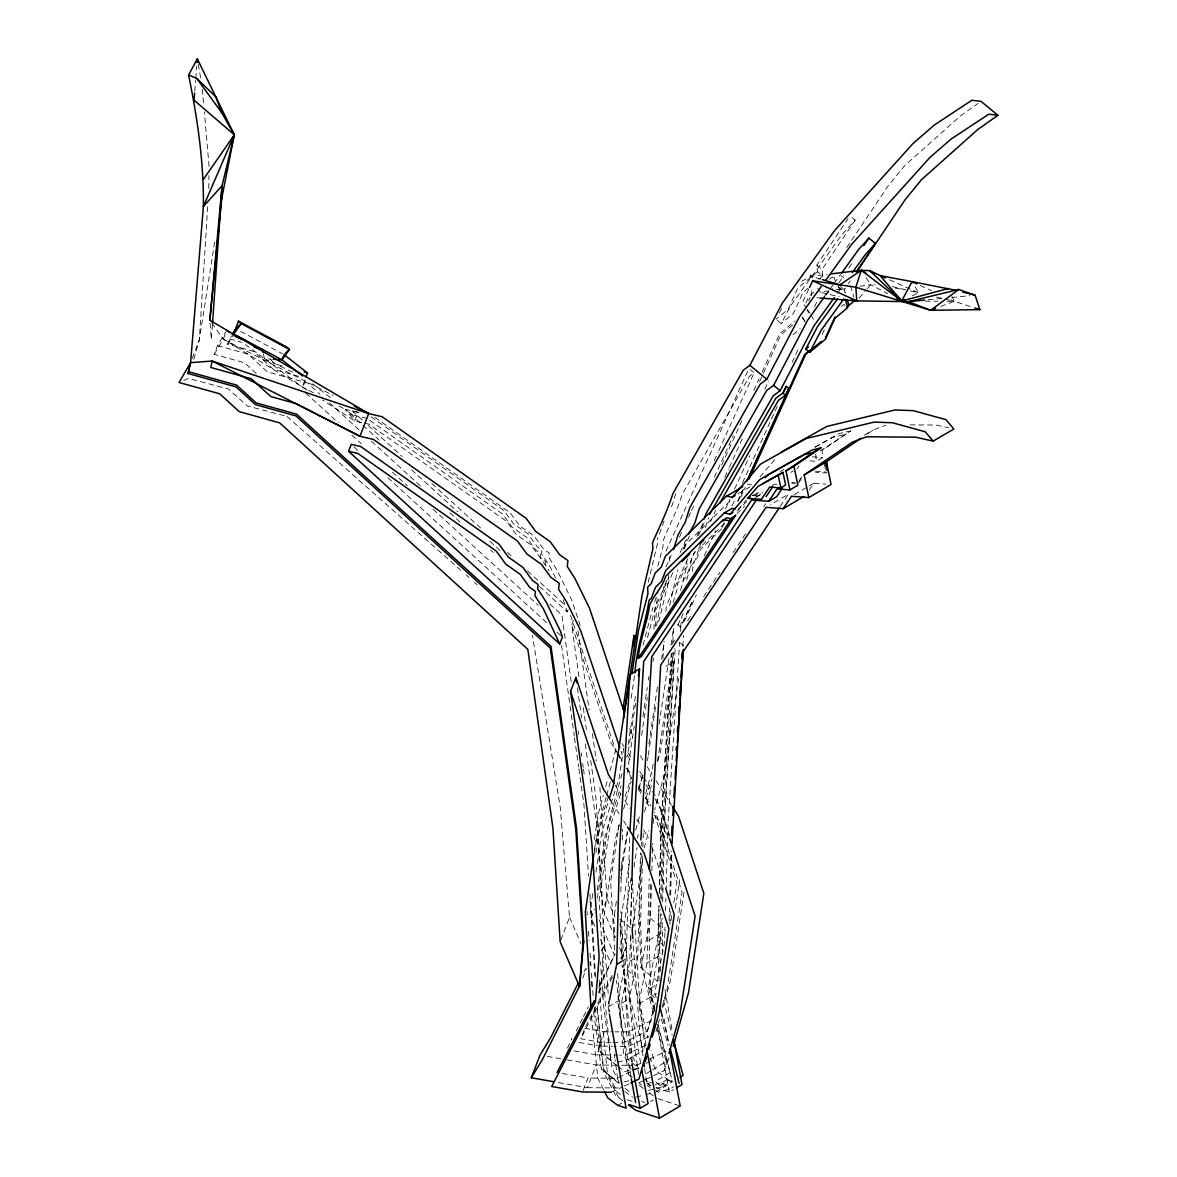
<?xml version="1.0" encoding="UTF-8"?>
<svg xmlns="http://www.w3.org/2000/svg" width="1177" height="1177" viewBox="0 0 1177 1177"><rect width="100%" height="100%" fill="white"/><g stroke="black" fill="none" stroke-linecap="round" stroke-linejoin="round"><path stroke-width="0.75" stroke-dasharray="5 3.75" d="M208.756 188.452L208.947 175.608M209.065 166.428L204.357 111.977M630.975 1076.97L617.675 1001.303L626.223 958.755L629.695 835.17M631.696 1062.169L621.353 1003.378L629.827 961.285L630.489 935.774M630.769 924.842L632.005 877.453M640.597 1062.846L629.312 998.714L637.787 956.621L640.494 852.751M646.011 1045.353L638.728 1003.981L646.953 963.08L649.16 878.733M654.736 1011.411L650.66 988.18L649.115 940.129L650.631 882M659.091 981.074L657.943 945.102L658.988 904.701M659.282 893.681L661.003 827.563L671.287 653.441M660.385 971.157L659.532 944.175L660.444 909.277M660.724 898.257L662.592 826.622L672.891 652.499M662.533 954.017L662.239 918.134M662.666 901.788L664.931 814.616L673.98 661.548L664.078 667.344M669.919 924.372L670.257 911.528M670.684 895.035L671.832 851.015M620.853 891.592L621.706 862.197M622.353 840.143L622.677 829.123M630.548 924.048L631.902 878.116M657.811 981.574L641.009 967.729L639.288 922.518L641.318 853.001M641.539 845.689L641.642 842.026M653.103 1012.426L642.304 968.789L640.597 923.577L642.568 855.9M642.833 846.763L643.319 830.3M641.009 967.729L650.469 918.325L651.484 883.618M651.852 870.848L652.661 843.453M653.25 823.37L653.412 817.883M654.029 1010.028L648.38 987.209L658.12 936.362L659.017 905.51M659.4 892.813L661.621 816.588L672.082 653.294M654.589 1010.293L650.646 994.315L660.488 942.909L661.327 913.955M661.754 899.463L663.975 823.429L675.201 648.292M656.192 997.831L654.883 992.564L664.622 941.732L665.049 927.211M665.52 910.88L665.902 898.169M666.108 890.915L668.124 821.943L679.629 642.245M669.051 920.546L669.419 907.761M669.875 895.035L671.081 851.162M207.696 206.725L199.31 339.947L193.381 360.927M653.868 629.268L655.28 607.347L668.904 577.363M653.176 661.4L653.412 657.752M655.412 626.694L656.575 608.421L673.229 571.757M662.916 658.502L663.96 642.245M665.917 611.54L666.27 606.126L687.809 558.722M672.788 642.348L673.715 627.768M680.335 631.299L680.571 627.65L693.4 599.402M682.851 646.423L683.557 635.58M212.39 324.911L211.316 339.55L209.83 320.262M194.779 91.188L195.617 80.419M195.765 78.609L196.75 66.044M599.078 992.299L600.873 987.65L604.478 943.248L597.225 829.123L584.866 741.127M811.409 295.677L811.968 289.071M545.569 564.622L545.893 561.856L540.361 557.942L530.768 544.789L516.335 534.593L506.816 521.514L368.813 424.161L363.531 422.926M594.37 839.569L598.063 814.484L603.33 795.328M594.385 850.397L595.709 841.334L608.274 801.758M594.341 853.516L598.563 824.783L606.229 796.917M595.974 852.795L600.711 820.649L607.818 798.271M592.796 893.549L591.222 904.26L595.577 977.557M595.959 872.113L601.741 832.801L619.22 777.732L623.825 747.012M597.254 890.18L605.258 835.744L621.103 785.839M597.416 898.331L608.465 823.061L622.353 772.553M617.984 831.756L610.628 881.779L614.968 954.871M618.249 829.962L619.308 822.811M616.351 901.361L613.717 919.266L615.027 937.392M620.809 870.936L627.253 831.698M620.809 878.307L627.65 831.801M629.68 860.181L620.22 924.636L622.986 962.683M631.049 877.821L624.384 923.121L631.725 1024.034L638.567 1074.616M634.065 867.272L636.963 847.602M633.255 922.297L642.848 857.077M619.279 758.356L619.808 754.751M631.152 698.241L634.668 674.759M628.15 744.629L635.448 695.975M635.551 703.272L628.577 749.911L626.664 756.885M627.179 773.068L634.226 726.106M642.907 716.543L647.247 687.486M648.336 680.232L648.88 676.598M656.472 625.752L663.813 586.705M641.597 735.419L647.276 697.578M658.634 621.883L668.624 581.541L668.33 575.053M648.88 743.982L657.752 684.617M661.518 659.429L664.211 641.436M647.497 760.636L648.027 757.046M648.306 755.237L656.119 703.14M652.426 769.14L653.22 763.741M659.149 724.164L669.095 657.59M670.978 644.996L673.391 628.812M657.56 761.166L674.406 648.453M691.738 602.403L680.527 627.106L677.923 624.958L678.408 621.662M673.98 661.548L660.223 753.177L657.502 761.784M680.527 627.106L681.998 617.204M678.673 678.511L664.284 774.878L654.706 809.702M671.037 920.576L671.861 915.176M673.818 902.582L676.863 882.779L654.633 815.058M675.333 908.306L679.776 879.499M684.014 892.357L670.316 981.059L662.886 1007.262M214.655 242.035L199.31 339.947L191.218 361.015M609.068 1012.308L608.112 1006.894L609.539 999.803M648.233 582.291L657.914 541.817L657.663 537.403M657.855 566.122L663.107 546.113L662.872 541.685C668.698 525.766 677.29 511.053 682.013 494.649L749.543 376.228L754.133 372.844L750.235 369.622M669.684 605.552L677.687 569.903M680.6 590.471L686.971 565.284L686.735 560.943M643.098 645.055L652.882 607.538M647.512 637.581L657.207 600.285L657.001 595.724M673.097 602.521L677.511 587.882L677.305 583.248L679.703 580.879L683.778 570.139L689.899 564.107L693.944 553.425L701.021 546.452M605.728 786.619L608.112 777.909M610.024 770.95L616.248 748.307M606.699 795.181L610.539 781.234M619.293 824.797L615.468 838.73L603.065 923.121L608.185 993.55M623.604 809.114L631.269 781.248M638.743 789.899L643.039 774.231M635.668 830.094L639.979 814.425M645.717 793.519L651.94 770.876M637.331 838.098L638.287 834.611M644.51 811.968L651.69 785.853M644.172 848.014L648.954 830.594M686.809 579.717L691.149 564.107L690.958 560.502L694.695 551.689M692.311 571.463L693.562 562.65L695.739 558.81L700.418 543.848M612.952 1042.322L623.81 1042.425L647.35 1031.184L656.354 999.405M647.35 1031.184L654.868 1008.351M662.018 1007.262L666.962 989.783L682.057 892.019L657.296 816.632L654.353 811.983M655.957 1031.714L659.429 1019.488M645.893 1079.383L664.108 1070.687L668.036 1056.814M675.775 493.663L672.155 505.227L669.522 509.862M702.728 523.912L696.769 536.594M705.391 527.693L708.495 517.777M710.57 521.573L715.572 510.583M664.063 520.925L659.046 534.976M683.454 549.173L686.574 539.198M620.617 793.725L609.701 828.137L599.181 899.611L605.596 1007.718L611.908 1067.863L619.323 1082.384M625.222 796.476L631.24 777.541M638.758 788.163L643.128 774.407M646.026 797.918L652.029 778.997M664.814 585.101L667.124 578.981M684.352 548.717L686.073 544.142L732.506 498.489M654.603 601.874L658.105 592.664M256.203 373.477L244.492 362.796L214.185 354.351L217.524 345.611L225.749 331.958M214.185 354.351L223.306 339.167L226.661 330.443M298.752 376.346L273.373 369.284L253.864 351.482L227.617 344.17L231.383 336.019M304.975 379.685L302.18 386.953L308.359 390.941M366.93 418.335L352.585 414.981L353.924 411.479M539.478 586.484L567.285 611.878L568.623 608.377M578.952 676.716L571.684 625.046L573.42 620.559M560.782 940.099L569.55 917.295L560.208 807.069L532.416 635.139M594.709 926.108L591.163 917.883L594.503 909.159M615.218 937.657L602.977 909.38L607.008 898.904L599.843 786.442M582.689 978.264L586.426 968.539M601.506 951.001L604.478 943.248M567.461 1048.163L571.948 1038.114M611.143 1042.307L600.299 1042.189L580.791 1038.747L584.807 1028.271L612.32 974.806M598.872 988.106L614.438 955.209L598.784 919.016M621.485 959.211L627.15 945.469L619.234 927.182M600.299 1042.189L604.316 1031.714L613.364 1031.817M573.92 1050.855L596.724 1054.886L600.064 1046.162L612.423 1046.279M583.203 1090.402L587.97 1078L616.719 1078.294L631.313 1071.32M558.457 1082.56L587.426 1087.68L596.15 1064.994L619.926 1065.229M664.108 1070.687L669.08 1057.726M665.991 551.116L748.94 368.548M665.961 566.931L671.199 555.412M679.482 537.183L681.748 532.195M688.53 517.262L690.796 512.275M691.546 510.612L693.812 505.639M714.174 460.825L717.941 452.527M718.691 450.865L754.133 372.844M680.262 552.366L685.558 540.684M714.365 477.288L733.315 435.578M753.78 390.529L759.091 378.847M762.122 372.182L779.557 333.797L795.063 320.924M683.837 548.423L689.899 535.079M721.736 465.003L742.201 419.968M759.621 381.583L762.667 374.919M763.417 373.241L780.851 334.871L793.548 324.337M698.344 535.535L705.141 520.572M724.782 477.347L728.563 469.034M729.313 467.372L743.658 435.784M764.815 389.219L768.581 380.907M805.892 302.886L808.834 296.442L815.705 290.719M808.658 300.738L810.129 297.516M814.558 306.814L816.75 301.974M704.287 555.779L715.645 530.783M725.488 509.111L730.034 499.122M734.58 489.117L749.72 455.779M792.121 362.442L798.183 349.113M677.923 624.958L683.16 613.438M722.207 527.473L724.473 522.485M732.02 505.889L735.037 499.254M742.569 482.658L777.261 406.315M737.626 501.402L742.908 489.779M738.053 501.137L743.349 489.47M684.484 621.132L696.357 594.988M740.716 497.341L745.247 487.366M822.223 334.4L825.886 326.338M808.776 289.13L802.537 302.445L806.377 307.933M583.954 971.864L585.616 968.597M576.142 1030.949L582.659 1018.061M583.483 1016.457L588.368 1006.776M598.961 985.826L614.438 955.209M598.416 992.52L600.873 987.65M620.559 958.519L627.15 945.469M612.423 977.131L580.791 1038.747M779.351 312.95L781.822 308.227M777.379 320.321L781.278 323.543L790.297 306.226L841.349 235.415L855.179 220.084L849.971 215.788M227.617 344.17L233.737 333.988M305.858 381.436L302.18 386.953L223.306 339.167L210.874 321.704M671.832 644.319L675.775 638.405M687.618 620.662L691.576 614.747M703.699 596.592L719.941 572.257M733.153 552.484L746.35 532.71M763.608 506.846L765.638 503.815M797.153 468.667L798.992 465.915M780.174 506.478L788.325 494.252L770.508 504.698M798.859 481.128L801.625 476.994M798.609 482.953L801.375 478.818M809.188 490.103L813.778 483.203L825.886 484.144M818.795 279.302L822.752 276.006L817.544 271.725L816.912 265.06L847.97 218.775M822.752 276.006L822.12 269.342L855.179 220.084M846.749 247.567L888.149 185.892L904.436 165.898L960.785 115.611L978.146 103.399M838.818 282.936L843.821 275.462M848.838 267.988L851.854 263.501M845.307 293.117L844.306 289.792L847.322 285.305M848.323 283.804L850.324 280.817M825.621 295.265L828.799 290.851M829.859 289.365L833.051 284.952M834.11 283.48L840.496 274.638M837.436 293.264L841.673 287.365M859.107 298.193L866.022 290.072M867.169 288.718L870.627 284.657L874.982 284.863M760.018 476.847L776.511 457.544M738.185 509.479L746.439 499.813M702.316 545.186L725.459 522.441M737.023 511.068L747.321 500.946M721.545 528.826L700.315 549.688L696.269 560.384L690.134 566.402L686.073 577.157L683.66 579.511L683.881 584.145M736.964 513.658L744.688 506.066M754.987 495.929L759.018 491.986L763.005 492.736M817.544 271.725L797.741 288.203L788.222 309.168L776.07 319.247M808.231 288.1L802.949 292.485L793.416 313.45L781.278 323.543M829.476 279.273L832.227 276.978L833.522 278.052M824.709 295.368L832.654 288.748M793.107 334.665L800.169 328.81M841.275 306.52L843.835 304.387L847.749 307.594M820.266 450.997L850.824 430.826L822.09 450.364L822.649 457.603L816.279 461.325L805.951 460.531M867.081 434.107L873.113 430.002L885.707 425.265M617.572 1062.14L628.106 1059.491L643.216 1050.267L621.809 965.596L632.211 974.188L647.953 1037.849M646.07 1063.464L653.618 1058.844L651.013 1050.222M646.394 1073.586L650.955 1070.79M652.485 1069.864L666.197 1061.492L657.413 1029.875M669.963 1072.674L655.398 1081.56L661.901 1086.93L672.096 1080.707M655.236 1084.414L661.798 1082.766L671.317 1076.955L657.502 1024.078M655.677 1092.168L672.435 1081.943M655.56 1090.034L658.105 1092.094L669.595 1089.196L673.685 1086.709M738.17 493.781L749.984 486.851M780.219 471.55L784.044 469.314M790.782 472.389L793.327 470.903M752.647 495.708L759.018 491.986M772.068 485.63L774.451 484.233L777.644 484.468M756.634 496.459L761.725 493.487M755.546 497.636L759.533 495.311L762.961 495.576M864.242 435.196L873.113 430.002M827.225 472.109L825.636 473.051L815.47 472.257M794.46 494.517L807.834 486.69M809.32 485.821L813.778 483.203M649.115 940.129L661.857 932.67M623.501 960.358L626.223 958.755M629.827 961.285L637.787 956.621M657.943 945.102L659.532 944.175M646.953 963.08L661.812 954.385M608.112 1006.894L617.675 1001.303M621.353 1003.378L629.312 998.714M650.66 988.18L657.722 984.031M638.728 1003.981L656.472 993.594M617.807 1105.38L621.912 1102.981M672.141 1081.369L668.86 1080.265L656.133 1087.725L669.257 1092.094L673.509 1089.608M650.454 1101.584L653.412 1099.862M815.043 447.069L838.818 433.724L849.103 431.238M815.014 447.245L832.448 437.461L844.453 434.548M801.758 281.229L811.188 276.257L827.284 274.344M912.41 295.81L918.56 292.838L912.866 283.024M651.367 1020.709L627.827 1031.964L615.174 1031.832M649.071 1036.51L628.297 1046.441L614.188 1046.294M645.717 1045.25L624.943 1055.166L619.661 1055.107M636.404 1065.406L641.362 1063.037M649.645 1059.079L666.197 1051.164M632.932 1070.54L639.42 1067.451M611.349 1092.256L622.707 1086.827M624.325 1086.047L629.18 1083.737M639.273 1082.546L644.231 1080.177M183.744 380.451L188.438 378.405L228.132 388.91L247.42 405.977L285.143 415.922M940.703 306.432L954.179 301.283L973.041 307.403M624.031 1081.943L628.945 1080.707M646.791 1083.737L653.676 1082.001M648.115 1090.388L655.015 1088.666M656.737 1088.225L661.901 1086.93M636.021 1097.111L644.216 1095.051M645.849 1094.639L652.411 1092.992M829.049 290.866L820.001 292.205L816.485 285.834M836.273 289.777L845.321 288.439M859.784 286.276L870.627 284.657L887.693 293.647M928.241 299.738L942.645 298.34M951.649 297.472L969.657 295.736M925.196 301.135L937.878 301.194M946.926 301.238L954.179 301.283L952.061 296.472M910.115 424.868L936.259 425.044L948.588 427.81M596.724 1054.886L617.896 1055.092M621.765 1065.259L632.74 1065.362M587.426 1087.68L618.528 1087.989M263.471 354.042L264.413 358.691L271.446 359.147M812.321 456.794L822.649 457.603M815.367 471.197L825.533 471.992M816.735 297.752L820.384 298.046M791.753 482.408L795.181 482.673M791.871 483.467L795.299 483.747M752.53 495.546L759.356 496.091M895.344 288.13L905.657 289.88M584.807 1028.271L604.316 1031.714M579.025 1042.439L600.064 1046.162M547.261 1056.372L565.372 1059.565M567.182 1059.874L596.15 1064.994M562.209 1073.453L587.97 1078M747.218 484.041L751.514 484.85M355.513 411.862L358.705 412.612M361.766 422.499L354.704 420.851L322.263 399.915M821.767 292.617L839.275 296.766M892.416 286.614L904.054 289.395M910.571 290.94L918.56 292.838L888.532 279.376M936.362 297.06L943.483 298.752M945.263 299.164L954.179 301.283L950.942 299.767M229.633 338.932L241.888 342.345M217.524 345.611L247.847 354.071L267.356 371.873L307.785 383.113L319.967 394.236M282.156 365.929L275.389 364.046L267.576 356.925M820.752 279.126L811.188 276.257L810.512 275.021L811.306 278.331M658.061 1098.685L680.188 1106.027M641.745 1101.481L644.922 1102.54M627.37 1099.789L632.329 1101.437M920.149 285.408L931.493 290.704M264.413 358.691L294.015 372.756M223.306 339.167L333.238 395.443M313.391 392.765L302.18 386.953L245.537 344.567M339.005 406.05L343.816 408.551M240.579 331.325L282.392 353.733M374.948 417.394L510.171 512.789L519.675 525.869L534.123 536.065L543.715 549.218L549.247 553.131L548.762 557.295L557.295 570.565L571.581 599.711L580.246 625.605M370.976 416.746L503.933 510.553L513.437 523.633L527.885 533.814L537.477 546.981L541.935 550.13L541.523 553.602L550.439 567.446L555.941 578.672M369.637 420.233L502.594 514.04L512.098 527.119L526.546 537.315L536.123 550.468L540.596 553.617L540.184 557.089L549.1 570.933M668.86 1080.265L656.663 1071.173L649.969 1058.094M643.922 1078.632L650.704 1083.693M639.273 1085.385L643.539 1088.578M649.233 1092.815L656.354 1098.126M624.766 1091.447L632.755 1097.405M620.235 1094.478L617.381 1092.344L607.391 1072.777L601.226 1014.015L599.167 979.396M622.839 1100.686L615.468 1095.11L603.933 1072.527L597.195 1005.04M312.655 383.79L331.164 398.253M352.585 414.981L345.405 409.375L358.058 412.127L354.704 420.851L345.405 409.375L361.619 424.161M647.747 1083.605L650.307 1085.65M647.894 1083.885L650.44 1085.93M594.547 1007.424L600.608 1052.223L614.07 1063.022M617.66 973.629L621.088 1020.753L628.341 1074.38L631.004 1076.514M638.831 1082.943L641.612 1085.032M600.608 1052.223L616.395 1065.126M617.734 1066.2L624.472 1071.6L638.508 1068.069L628.106 1059.491M593.635 1012.117L601.329 1068.893L619.117 1083.178M625.075 1088.328L630.548 1092.727M841.069 275.609L843.894 277.919M816.912 265.06L822.12 269.342M840.407 286.57L844.306 289.792M838.039 286.6L845.042 292.367M679.673 642.583L683.572 645.79M650.469 918.325L665.873 931.022M658.12 936.362L664.622 941.732M639.288 922.518L640.597 923.577M660.488 942.909L663.092 945.057M630.445 927.726L620.044 919.149L621.53 958.461M648.38 987.209L654.883 992.564M650.646 994.315L658.443 1000.744M661.798 1082.766L669.595 1089.196M647.232 1085.194L650.042 1087.519M628.341 1074.38L633.55 1078.662M601.329 1068.893L618.234 1082.84L615.115 1059.771M286.864 416.378L460.766 570.212M466.239 575.067L468.976 577.48M474.449 582.335L477.185 584.748M352.158 410.817L362.957 420.675M368.357 425.603L402.122 456.426M431.841 483.541L480.451 527.914M507.464 552.572L511.524 556.265M527.576 570.919L564.651 604.757M362.972 425.397L379.171 440.198M411.582 469.77L457.515 511.686M489.926 541.273L502.079 552.366M329.442 402.887L359.22 430.061M371.417 441.184L421.498 486.91M449.938 512.848L460.766 522.735M490.544 549.924L493.251 552.396M549.777 603.978L561.856 615.012L571.492 683.557M305.785 393.074L338.27 422.734M351.82 435.093L361.295 443.729M392.427 472.154L407.316 485.748M433.048 509.214L538.375 605.361M353.983 446.804L359.397 451.747M387.866 477.73L547.599 623.516M557.015 632.108L562.4 637.022M810.512 275.021L812.542 277.934M807.334 309.301L810.217 313.42M806.892 309.963L808.805 312.699M802.067 316.863L806.186 322.733M805.127 322.012L801.714 316.613M865.934 277.478L870.627 284.657M640.244 755.766L643.186 760.401M647.1 766.595L651.999 774.319M655.927 780.513L671.611 805.259M622.074 743.526L624.031 746.615M627.944 752.794L631.872 758.988M639.714 771.362L642.657 775.996M643.628 777.541L651.47 789.914M652.455 791.459L656.369 797.638L669.478 837.583M627.326 755.325L631.24 761.504M640.067 775.422L642.024 778.527M645.952 784.706L649.866 790.885M654.765 798.624L660.65 807.893L669.654 835.317M618.043 754.001L611.187 743.173L571.684 625.046M619.028 755.546L621.971 760.18M626.87 767.904L630.784 774.098M638.625 786.471L641.568 791.106M645.482 797.285L650.381 805.024M617.116 753.221L622.015 760.96M626.914 768.684L630.828 774.878M638.67 787.251L641.612 791.886M645.54 798.065L650.44 805.804M631.534 778.453L626.841 768.581M638.39 789.281L641.333 793.916M646.232 801.655L650.145 807.834M655.059 815.573L668.771 837.23M615.174 785.162L621.059 794.446M624.972 800.625L629.872 808.364M636.742 819.192L639.685 823.826M643.598 830.006L648.498 837.744M611.775 802.228L619.617 814.587M623.53 820.781L626.473 825.415M811.071 314.95L813.601 319.555M638.905 1068.819L632.226 1055.725L625.899 995.418L620.897 911.086M631.137 1069.452L623.81 1055.107L616.483 980.456M618.572 1097.508L603.11 1067.23L596.621 1005.364M603.669 1089.784L597.828 1078.367L591.457 1015.957M607.008 898.904L614.924 917.207M619.529 947.632L623.133 955.945M600.417 939.261L611.084 963.934M569.55 917.295L581.026 943.822M629.724 728.475L632.637 737.185M621.015 751.161L622.177 754.648M570.551 615.35L616.13 751.676M563.239 599.799L567.285 611.878M651.734 846.145L666.388 890.754M850.485 285.82L853.869 297.192M838.304 286.099L839.289 289.424M834.213 277.316L835.184 280.567M663.534 1000.185L672.155 1035.083M662.828 1018.502L669.419 1045.132M661.4 1018.899L667.918 1045.235M658.105 1024.49L669.963 1072.438M669.257 1092.094L657.575 1027.506M664.961 989.651L672.508 1032.553M664.181 1018.841L668.61 1044.028M198.251 64.22L200.781 78.521M577.966 630.607L589.103 709.952M592.428 733.624L596.268 760.945M583.292 707.671L586.367 729.534M590.707 760.489L595.827 796.917L602.977 909.38M577.392 687.912L581.585 717.779M578.128 730.888L578.643 734.522M581.203 752.721L581.718 756.37M582.733 763.652L583.248 767.286M583.498 769.111L584.263 774.569M561.547 645.364L574.273 735.978M574.523 737.788L578.613 766.918M578.878 768.728L583.983 805.142L588.5 876.056M642.951 1055.754L639.523 1030.463L632.976 940.364M644.658 1068.407L646.614 1082.855M632.432 1061.86L627.591 1026.109L623.119 964.493M614.394 1054.445L614.865 1057.991M611.01 1060.801L603.727 1007.026L600.447 961.697M644.952 1048.266L638.64 987.959L634.83 923.798M202.223 89.158L203.695 104.944M825.121 466.224L825.371 469.638M815.72 454.087L816.279 461.325M608.715 1000.774L609.495 1011.602M587.014 911.425L587.264 915.044M588.456 931.36L589.118 940.438M590.03 953.12L590.957 965.817M591.487 973.07L593.193 996.639M589.971 961.55L590.236 965.155M591.413 981.412L591.943 988.636M590.001 899.699L591.163 917.883M632.226 879.793L634.727 921.959M589.927 893.887L594.812 976.13M669.448 556.721L669.713 561.355M630.725 934.876L632.211 974.188"/><path stroke-width="1.5" d="M624.487 712.791L589.515 608.229L574.862 578.334L567.255 566.52L567.961 560.59L559.693 554.75L550.1 541.597L535.667 531.415L526.148 518.336L382.172 416.746L368.666 413.583L212.11 361.03L190.6 362.634L179.051 382.481L219.761 393.824L239.269 411.641L279.699 422.881L527.811 649.336L552.94 828.284L560.164 941.732L579.525 986.488L583.042 943.277L575.818 829.638L550.321 648.1L295.913 415.908L255.483 404.653L235.974 386.865L188.085 373.506L190.6 362.634L203.4 206.49C203.915 162.382 197.398 118.156 188.6 75.004L197.309 58.85L234.326 134.811L220.629 203.945M609.539 999.803L616.674 964.346L619.705 847.999L629.96 674.539L639.508 668.948L630.019 829.741M632.005 877.453L632.873 844.659L643.687 661.562L751.573 499.975L768.728 501.328L776.688 496.665L782.219 488.396M649.395 869.568L660.694 665.093L766.05 507.302L783.205 508.67L804.009 496.488M672.023 843.688L682.984 652.058L779.145 508.008M671.626 835.287L672.008 826.239M640.832 839.995L651.646 656.898L756.487 499.872M633.314 646.085L633.991 635.477L636.595 637.625M676.201 750.411L676.437 746.748M677.378 732.065L677.731 726.562M678.555 713.703L679.026 706.362M679.717 695.357L680.306 686.176M680.894 677.128L681.351 669.904M682.042 659.061L682.513 651.837M672.714 815.352L673.288 806.289M673.877 797.226L674.568 786.339M675.039 779.086L675.848 766.404M676.201 760.96L677.128 746.453M677.363 742.834L683.337 649.366M212.537 323.072L222.056 185.731L234.326 134.811L221.673 112.624L196.794 78.447L188.6 75.004M194.646 92.983L194.073 100.177L234.326 134.811L203.4 206.49L222.056 185.731L209.83 320.262L368.666 413.583L359.956 436.27L212.11 361.03L210.801 367.489L251.348 378.788L270.842 396.59L295.721 403.505L359.956 436.27L373.462 439.433L517.439 541.023L526.958 554.102L541.391 564.283L550.983 577.436L559.252 583.277L558.545 589.206L566.152 601.02L580.805 630.916L619.852 747.675M197.03 62.44L197.309 58.85L197.942 62.425M579.525 986.488L583.718 941.526L576.495 827.887L550.998 646.35L296.575 414.157L256.145 402.917L236.651 385.114L188.747 371.755M209.83 320.262L222.056 194.882M593.841 854.031L585.307 912.101L591.031 1008.674M632.991 924.122L632.196 929.55L632.843 938.555M623.001 709.04L633.991 635.477M629.96 674.539L613.188 786.265L609.362 798.315M623.56 718.941L642.009 595.474L652.882 548.968L652.544 542.788C659.576 526.457 667.55 510.538 672.964 493.501L743.305 370.166L749.896 365.311L782.425 302.96L834.817 230.28L913.175 143.344L934.288 125.042L971.878 100.251L981.044 101.354L997.949 115.302L977.69 129.558L921.341 179.846L905.054 199.825L857.606 270.533M631.99 673.656L638.478 630.401L647.924 593.664L647.63 587.176L651.146 583.718L655.221 572.964L661.342 566.946L665.388 556.25L726.518 496.164L742.775 486.631M634.947 672.95C636.492 648.233 645.276 624.34 649.042 600.388L651.396 598.078L655.471 587.323L661.592 581.291L665.638 570.61L724.208 513.025L732.182 508.346L735.184 508.905M729.357 520.793L735.596 515.364L641.377 656.472L638.199 658.34C639.67 640.332 647.159 623.133 649.527 605.596C653.735 595.047 662.474 587.47 665.667 576.274L723.266 519.645L729.357 520.793L731.491 519.557M638.434 676.157L639.508 668.948M681.939 656.707L682.763 651.249M188.085 373.506L189.924 364.384M645.276 1061.625L646.761 1056.372M648.748 1049.369L650.234 1044.117M652.22 1037.114L659.164 1012.588L674.274 914.764L666.388 890.754M669.022 1053.356L679.835 1015.207L695.136 916.044L669.757 838.774M673.303 1046.265L688.545 992.52L703.846 893.358L678.467 816.088L672.582 806.804M704.273 518.954L705.817 513.996L773.23 395.796L780.13 390.72L814.057 325.676L834.243 297.678M673.494 549.644L678.173 534.667L685.22 522.308L689.869 507.449L760.21 384.099L766.801 379.259L799.33 316.907L821.34 286.379M203.4 206.49L204.474 203.253M273.196 359.265L281.98 359.838L289.483 349.451L286.688 346.994L238.445 321.144L233.737 333.988L234.194 336.078M302.754 376.066L281.98 359.838L283.495 355.91M306.035 376.92L307.535 372.991L283.995 354.601M348.583 451.306L351.261 444.332L360.677 446.524L498.916 544.068L508.435 557.148L522.868 567.329L532.46 580.496L538.124 584.483L537.624 588.721L546.113 601.933L560.429 631.122L562.4 637.022L559.722 643.996L348.583 451.306L357.985 453.513L496.238 551.057L505.757 564.136L520.19 574.317L529.782 587.485L535.432 591.472L534.932 595.709L543.436 608.921L559.722 643.996M611.349 1092.256L582.615 1091.962L551.689 1086.503L595.503 1001.612L599.122 957.21L591.854 843.085L570.565 691.443L575.921 677.481L608.318 774.348L614.203 783.617M553.028 1081.604L531.313 1077.779L540.022 1055.092L550.924 1037.202L578.187 983.295M583.042 943.277L583.718 941.526M783.279 393.044L786.295 386.394L788.899 388.542L746.674 481.481M748.646 477.803L804.685 354.468L808.908 350.952M749.028 479.054L805.671 354.365L821.193 341.477M825.43 337.961L834.964 316.996M231.325 141.343L234.326 134.811L203.592 179.11M809.555 287.468L812.674 280.817L855.856 287.262L930.61 310.287L979.911 309.639L975.071 295.206L958.814 289.483L908.423 301.65L856.797 300.9L820.384 298.046M580.202 984.737L542.214 1059.889L531.313 1077.779M594.311 1000.612L557.045 1072.541M688.501 534.329L694.665 523.515L699.315 508.641L766.727 390.426L773.627 385.365L807.554 320.321L824.547 296.736M709.525 514.467L775.79 398.267L782.793 393.118L786.295 386.394M845.248 299.223L847.749 307.594L834.92 318.276L825.401 339.241L809.688 352.276L805.789 349.054L817.279 327.015L837.641 298.781M719.868 503.035L778.394 400.415L785.397 395.266L788.899 388.542M809.688 352.276L821.193 330.222L843.688 299.032M896.992 298.561L901.641 301.018L912.057 281.627L955.592 290.263M232.252 334.562L235.753 328.751L241.241 323.601L289.483 349.451L285.099 353.571M638.199 658.34L732.403 517.233M766.183 496.635L772.612 486.984M768.728 501.328L777.011 488.926L789.885 489.926L797.844 485.262L793.975 466.254L820.987 447.878L811.998 450.055L767.684 474.949L765.315 477.7M783.205 508.67L791.503 496.253L808.776 497.591L831.065 484.541L826.445 461.884L804.156 474.934L808.776 497.591M863.874 245.581L868.891 238.107L875.394 243.462L856.341 271.858M825.533 280.567L851.721 244.227L930.08 157.291L951.193 138.974L988.783 114.184L997.949 115.302M841.555 273.167L858.548 249.583L868.891 238.107M852.295 272.623L865.051 254.953L875.394 243.462M726.518 496.164L732.256 497.238L760.533 464.135L806.068 438.565L874.187 422.087L892.534 422.764L925.21 431.768L933.17 441.11L953.87 429.002L945.896 419.645L913.234 410.641L894.873 409.964L826.769 426.457L781.219 452.027M724.223 513.01L730.226 514.143L759.724 479.598L804.038 454.719L813.027 452.542L820.987 447.878M747.748 498.342L757.753 486.631L782.999 472.345L785.603 485.086L780.822 487.881L769.684 487.028L761.401 499.431L747.748 498.342L750.132 496.944M732.55 518.939L735.596 515.364M682.013 561.458L689.737 553.881M700.021 543.774L703.875 539.978M723.016 521.161L726.444 517.792L731.02 518.645M846.881 307.065L854.84 300.444M805.789 349.054L808.408 346.891M924.636 300.091L908.423 301.65L930.61 310.287L958.814 289.483M789.885 489.926L786.015 470.918L813.027 452.542M804.156 474.934L852.428 442.125L866.581 436.785L915.559 437.167L933.17 441.11M861.049 438.212L824.856 462.826L825.121 466.224M680.056 1077.293L683.101 1075.425L673.891 1042.072M732.256 497.238L735.213 495.502M786.015 470.918L793.975 466.254M730.226 514.143L732.874 512.583M616.674 964.346L622.133 961.153M629.048 1104.57L640.126 1108.248L648.086 1103.585L641.848 1069.981M676.334 1087.945L681.998 1084.635L673.759 1039.703M628.547 1104.938L635.668 1110.249L659.488 1118.15L680.188 1106.027L669.551 1049.413M762.519 483.835L782.999 472.345M830.859 273.917L861.255 270.298L901.641 301.018L904.716 299.532M630.813 1082.958L638.92 1079.088L653.809 1026.55L668.904 928.727L644.113 853.251L627.459 826.96M930.61 310.287L935.656 308.359M822.34 279.611L839.863 284.878L861.255 270.298L869.715 270.622L901.641 301.018L948.515 288.468M899.272 298.414L901.641 301.018L905.275 301.032M851.545 299.664L856.797 300.9L855.856 287.262L861.255 270.298L865.875 272.961M962.683 292.058L975.071 295.206M304.152 372.05L307.535 372.991M239.049 338.329L244.963 340.006L235.738 336.637M254.026 346.98L262.515 349.407L263.148 352.497M974.762 307.962L979.911 309.639M885.207 277.89L869.715 270.622L873.805 274.035M812.674 280.817L856.797 300.9M916.912 283.892L912.057 281.627L880.205 275.639L901.641 301.018M354.174 406.168L368.666 413.583M281.98 359.838L233.737 333.988L241.241 323.601L238.445 321.144M226.661 330.443L229.162 332.311M749.896 365.311L766.801 379.259M773.627 385.365L780.13 390.72M782.793 393.118L785.397 395.266M196.794 78.447L215.818 96.838L221.673 112.624M610.789 800.669L602.962 788.31L570.565 691.443M604.492 1091.417L607.832 1097.935L617.807 1105.38L626.09 1108.131L609.392 1014.103M679.129 1083.384L670.302 1048.678M847.278 299.782L848.764 304.784M659.767 1006.07L662.401 1016.722M659.488 1118.15L646.644 1048.942M640.126 1108.248L632.02 1063.949M635.654 1102.54L631.299 1078.779M778.232 475.14L780.822 487.881M575.921 677.481L576.656 682.704M643.922 1062.993L644.408 1066.597M826.445 461.884L827.107 470.417"/></g></svg>
